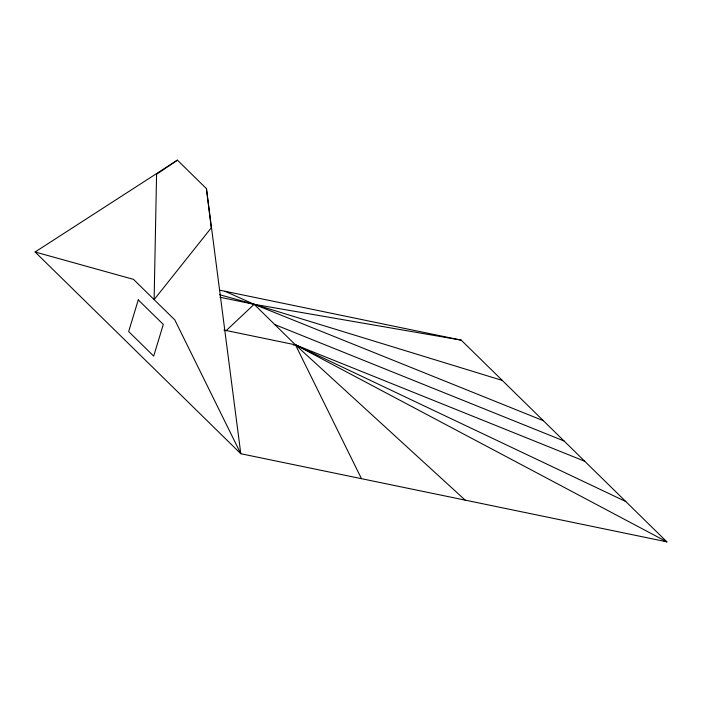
<?xml version="1.0" encoding="UTF-8"?>
<svg xmlns="http://www.w3.org/2000/svg" width="702" height="702" viewBox="0 0 702 702"><rect width="100%" height="100%" fill="white"/><g stroke="black" fill="none" stroke-linecap="round" stroke-linejoin="round"><path stroke-width="1.05" d="M226.009 330.791L254.133 304.308L461.205 340.128L666.9 541.847L240.795 453.72L35.1 251.992L177.395 160.153L206.441 188.636L240.795 453.72L174.789 319.884L133.459 279.352L35.1 251.992M177.395 160.153L156.572 174.271L154.124 299.622L211.232 227.878L206.441 188.636M293.313 345.051L295.463 344.849L584.722 461.258M219.638 290.163L461.205 340.128M219.954 297.244L254.133 304.308L502.29 380.423M223.912 330.045L295.463 344.849L625.807 501.553M219.603 294.708L254.133 304.308L543.383 420.717M663.811 540.707L666.9 541.847L295.463 344.849L254.133 304.308L224.956 291.26M274.798 324.578L564.048 440.988M465.198 500.131L295.463 344.849L361.477 478.676M138.276 299.886L128.659 331.563L153.685 356.107L163.303 324.429L138.276 299.886"/></g></svg>
